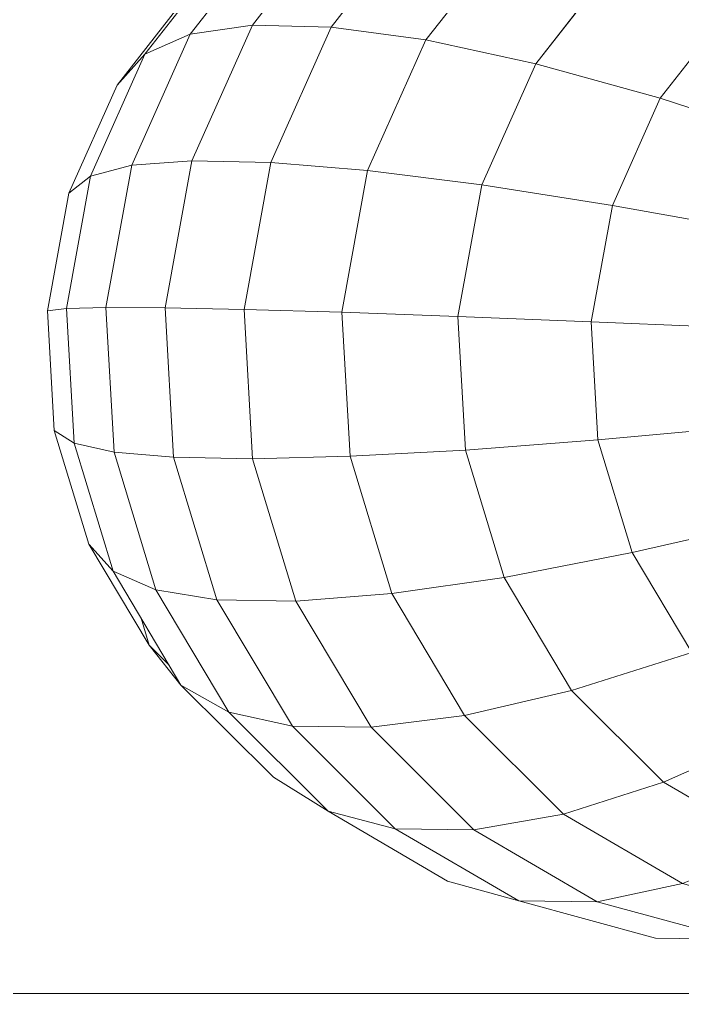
# Model space of a CAD drawing. Header units: inches. Extents: x -827 to 154, y -802 to 207.
# Drawn here: x -730.749 to -729.94, y 43.416 to 44.604 of the extents above; entities that cross this region are included whole.
import ezdxf

# ---------------------------------------------------------------- set-up
doc = ezdxf.new("R2010")
doc.units = ezdxf.units.IN
doc.header["$MEASUREMENT"] = 0
doc.layers.add('DrillPressTable _1__skp', color=8, linetype='Continuous', lineweight=9)
doc.layers.add('Layer0', color=7, linetype='Continuous', lineweight=9)

# ---------------------------------------------------------------- blocks, each defined once
blk = doc.blocks.new('DrillPressTable _1__skp_76-402119-Level 1')
at = {"layer": 'Layer0'}
blk.add_line((0.5, 24), (0.5, 15.1356), dxfattribs=at)
blk.add_line((0.5, 24), (0.5, 15.1356), dxfattribs=at)
blk = doc.blocks.new('DrillPressTable _1__skp_69-402112-Level 1')
blk.add_blockref('DrillPressTable _1__skp_76-402119-Level 1', (-0.5, 0))
blk = doc.blocks.new('DrillPressTable _1__skp_62-402105-Level 1')
blk.add_blockref('DrillPressTable _1__skp_69-402112-Level 1', (13.7863, 0))
blk = doc.blocks.new('DrillPressTable _1__skp_27-402070-Level 1')
at = {"layer": 'Layer0'}
for p, q in [((2.4891, 0.8037), (2.5992, 0.663)), ((2.5992, 0.663), (2.4891, 0.8037)), ((2.6954, 0.6654), (2.5852, 0.8062)), ((2.6954, 0.6654), (2.5852, 0.8062)), ((2.7713, 0.6543), (2.6648, 0.7904)), ((2.6648, 0.7904), (2.7713, 0.6543)), ((2.3774, 0.783), (2.4836, 0.6473)), ((2.4836, 0.6473), (2.3774, 0.783)), ((2.8265, 0.6299), (2.7273, 0.7566)), ((2.7273, 0.7566), (2.8265, 0.6299)), ((2.2509, 0.7442), (2.3494, 0.6183)), ((2.3494, 0.6183), (2.2509, 0.7442)), ((2.8604, 0.5923), (2.7723, 0.7049)), ((2.7723, 0.7049), (2.8604, 0.5923)), ((2.1104, 0.6877), (2.1976, 0.5763)), ((2.1976, 0.5763), (2.1104, 0.6877)), ((2.5992, 0.663), (2.4836, 0.6473)), ((2.4836, 0.6473), (2.5992, 0.663)), ((2.6954, 0.6654), (2.5992, 0.663)), ((2.5992, 0.663), (2.6954, 0.6654)), ((2.5992, 0.663), (2.6729, 0.4978)), ((2.6729, 0.4978), (2.5992, 0.663)), ((2.6954, 0.6654), (2.7713, 0.6543)), ((2.7713, 0.6543), (2.6954, 0.6654)), ((2.7691, 0.5), (2.6954, 0.6654)), ((2.7691, 0.5), (2.6954, 0.6654)), ((2.7713, 0.6543), (2.8265, 0.6299)), ((2.8265, 0.6299), (2.7713, 0.6543)), ((2.8426, 0.4944), (2.7713, 0.6543)), ((2.7713, 0.6543), (2.8426, 0.4944)), ((2.4836, 0.6473), (2.3494, 0.6183)), ((2.3494, 0.6183), (2.4836, 0.6473)), ((2.4836, 0.6473), (2.5547, 0.488)), ((2.5547, 0.488), (2.4836, 0.6473)), ((2.3494, 0.6183), (2.1976, 0.5763)), ((2.1976, 0.5763), (2.3494, 0.6183)), ((2.3494, 0.6183), (2.4153, 0.4705)), ((2.4153, 0.4705), (2.3494, 0.6183)), ((2.8265, 0.6299), (2.8604, 0.5923)), ((2.8604, 0.5923), (2.8265, 0.6299)), ((2.8928, 0.4811), (2.8265, 0.6299)), ((2.8265, 0.6299), (2.8928, 0.4811)), ((2.9194, 0.4602), (2.8604, 0.5923)), ((2.8604, 0.5923), (2.9194, 0.4602)), ((2.1976, 0.5763), (2.0293, 0.5215)), ((2.0293, 0.5215), (2.1976, 0.5763)), ((2.1976, 0.5763), (2.2559, 0.4455)), ((2.2559, 0.4455), (2.1976, 0.5763)), ((2.7691, 0.5), (2.6729, 0.4978)), ((2.6729, 0.4978), (2.7691, 0.5)), ((2.7691, 0.5), (2.8426, 0.4944)), ((2.7691, 0.5), (2.8019, 0.3204)), ((2.7691, 0.5), (2.8426, 0.4944)), ((2.8019, 0.3204), (2.7691, 0.5)), ((2.5547, 0.488), (2.4153, 0.4705)), ((2.4153, 0.4705), (2.5547, 0.488)), ((2.6729, 0.4978), (2.5547, 0.488)), ((2.5547, 0.488), (2.6729, 0.4978)), ((2.5547, 0.488), (2.5862, 0.315)), ((2.5862, 0.315), (2.5547, 0.488)), ((2.6729, 0.4978), (2.7056, 0.3185)), ((2.7056, 0.3185), (2.6729, 0.4978)), ((2.8426, 0.4944), (2.8928, 0.4811)), ((2.8928, 0.4811), (2.8426, 0.4944)), ((2.8743, 0.3208), (2.8426, 0.4944)), ((2.8743, 0.3208), (2.8426, 0.4944)), ((2.8928, 0.4811), (2.9194, 0.4602)), ((2.9194, 0.4602), (2.8928, 0.4811)), ((2.9223, 0.3195), (2.8928, 0.4811)), ((2.8928, 0.4811), (2.9223, 0.3195)), ((2.4153, 0.4705), (2.2559, 0.4455)), ((2.2559, 0.4455), (2.4153, 0.4705)), ((2.4153, 0.4705), (2.4446, 0.31)), ((2.4446, 0.31), (2.4153, 0.4705)), ((2.9455, 0.3167), (2.9194, 0.4602)), ((2.9194, 0.4602), (2.9455, 0.3167)), ((2.2559, 0.4455), (2.0777, 0.4131)), ((2.0777, 0.4131), (2.2559, 0.4455)), ((2.2559, 0.4455), (2.2818, 0.3035)), ((2.2818, 0.3035), (2.2559, 0.4455)), ((2.4446, 0.31), (2.2818, 0.3035)), ((2.4446, 0.31), (2.2818, 0.3035)), ((2.4353, 0.1469), (2.4446, 0.31)), ((2.4446, 0.31), (2.4353, 0.1469)), ((2.5862, 0.315), (2.4446, 0.31)), ((2.5862, 0.315), (2.4446, 0.31)), ((2.5762, 0.1393), (2.5862, 0.315)), ((2.5862, 0.315), (2.5762, 0.1393)), ((2.7056, 0.3185), (2.5862, 0.315)), ((2.7056, 0.3185), (2.5862, 0.315)), ((2.7056, 0.3185), (2.6952, 0.1363)), ((2.7056, 0.3185), (2.6952, 0.1363)), ((2.8019, 0.3204), (2.7056, 0.3185)), ((2.7056, 0.3185), (2.8019, 0.3204)), ((2.8019, 0.3204), (2.7915, 0.138)), ((2.7915, 0.138), (2.8019, 0.3204)), ((2.8743, 0.3208), (2.8019, 0.3204)), ((2.8019, 0.3204), (2.8743, 0.3208)), ((2.8743, 0.3208), (2.8642, 0.1444)), ((2.8642, 0.1444), (2.8743, 0.3208)), ((2.8743, 0.3208), (2.9223, 0.3195)), ((2.8743, 0.3208), (2.9223, 0.3195)), ((2.9223, 0.3195), (2.9129, 0.1554)), ((2.9129, 0.1554), (2.9223, 0.3195)), ((2.9223, 0.3195), (2.9455, 0.3167)), ((2.9223, 0.3195), (2.9455, 0.3167)), ((2.9455, 0.3167), (2.9372, 0.1709)), ((2.9372, 0.1709), (2.9455, 0.3167)), ((2.2818, 0.3035), (2.0991, 0.2955)), ((2.2818, 0.3035), (2.0991, 0.2955)), ((2.2736, 0.1592), (2.2818, 0.3035)), ((2.2818, 0.3035), (2.2736, 0.1592)), ((2.0923, 0.176), (2.2736, 0.1592)), ((2.2736, 0.1592), (2.0923, 0.176)), ((2.9372, 0.1709), (2.895, 0.032)), ((2.895, 0.032), (2.9372, 0.1709)), ((2.9372, 0.1709), (2.9129, 0.1554)), ((2.9129, 0.1554), (2.9372, 0.1709)), ((2.2317, 0.0217), (2.2736, 0.1592)), ((2.2736, 0.1592), (2.2317, 0.0217)), ((2.2736, 0.1592), (2.4353, 0.1469)), ((2.4353, 0.1469), (2.2736, 0.1592)), ((2.9129, 0.1554), (2.8642, 0.1444)), ((2.8642, 0.1444), (2.9129, 0.1554)), ((2.9129, 0.1554), (2.8654, -0.001)), ((2.8654, -0.001), (2.9129, 0.1554)), ((2.388, -0.0085), (2.4353, 0.1469)), ((2.4353, 0.1469), (2.388, -0.0085)), ((2.4353, 0.1469), (2.5762, 0.1393)), ((2.5762, 0.1393), (2.4353, 0.1469)), ((2.8642, 0.1444), (2.7915, 0.138)), ((2.7915, 0.138), (2.8642, 0.1444)), ((2.8642, 0.1444), (2.8131, -0.0237)), ((2.8131, -0.0237), (2.8642, 0.1444)), ((2.5252, -0.0282), (2.5762, 0.1393)), ((2.5762, 0.1393), (2.5252, -0.0282)), ((2.5762, 0.1393), (2.6952, 0.1363)), ((2.6952, 0.1363), (2.5762, 0.1393)), ((2.6952, 0.1363), (2.6424, -0.0374)), ((2.6952, 0.1363), (2.6424, -0.0374)), ((2.7915, 0.138), (2.6952, 0.1363)), ((2.6952, 0.1363), (2.7915, 0.138)), ((2.7915, 0.138), (2.7386, -0.0359)), ((2.7386, -0.0359), (2.7915, 0.138)), ((2.0577, 0.062), (2.2317, 0.0217)), ((2.2317, 0.0217), (2.0577, 0.062)), ((2.895, 0.032), (2.8214, -0.0913)), ((2.8214, -0.0913), (2.895, 0.032)), ((2.895, 0.032), (2.8654, -0.001)), ((2.8654, -0.001), (2.895, 0.032)), ((2.159, -0.1004), (2.2317, 0.0217)), ((2.2317, 0.0217), (2.159, -0.1004)), ((2.2317, 0.0217), (2.388, -0.0085)), ((2.388, -0.0085), (2.2317, 0.0217)), ((2.3058, -0.1464), (2.388, -0.0085)), ((2.388, -0.0085), (2.3058, -0.1464)), ((2.388, -0.0085), (2.5252, -0.0282)), ((2.5252, -0.0282), (2.388, -0.0085)), ((2.8654, -0.001), (2.7826, -0.1399)), ((2.7826, -0.1399), (2.8654, -0.001)), ((2.8654, -0.001), (2.8131, -0.0237)), ((2.8131, -0.0237), (2.8654, -0.001)), ((2.8131, -0.0237), (2.7241, -0.173)), ((2.7241, -0.173), (2.8131, -0.0237)), ((2.8131, -0.0237), (2.7386, -0.0359)), ((2.7386, -0.0359), (2.8131, -0.0237)), ((2.4366, -0.1769), (2.5252, -0.0282)), ((2.5252, -0.0282), (2.4366, -0.1769)), ((2.5252, -0.0282), (2.6424, -0.0374)), ((2.6424, -0.0374), (2.5252, -0.0282)), ((2.6424, -0.0374), (2.5505, -0.1915)), ((2.6424, -0.0374), (2.5505, -0.1915)), ((2.7386, -0.0359), (2.6424, -0.0374)), ((2.6424, -0.0374), (2.7386, -0.0359)), ((2.7386, -0.0359), (2.6466, -0.1902)), ((2.6466, -0.1902), (2.7386, -0.0359)), ((2.8313, -0.0582), (2.8214, -0.0913)), ((2.8214, -0.0913), (2.8313, -0.0582)), ((2.8214, -0.0913), (2.7826, -0.1399)), ((2.7826, -0.1399), (2.8214, -0.0913)), ((2.8214, -0.0913), (2.797, -0.1157)), ((2.797, -0.1157), (2.8214, -0.0913)), ((2.159, -0.1004), (2.3058, -0.1464)), ((2.3058, -0.1464), (2.159, -0.1004)), ((2.7826, -0.1399), (2.6698, -0.2525)), ((2.7826, -0.1399), (2.6698, -0.2525)), ((2.7826, -0.1399), (2.7241, -0.173)), ((2.7826, -0.1399), (2.7241, -0.173)), ((2.1937, -0.2583), (2.3058, -0.1464)), ((2.3058, -0.1464), (2.1937, -0.2583)), ((2.3058, -0.1464), (2.4366, -0.1769)), ((2.4366, -0.1769), (2.3058, -0.1464)), ((2.3158, -0.2975), (2.4366, -0.1769)), ((2.4366, -0.1769), (2.3158, -0.2975)), ((2.4366, -0.1769), (2.5505, -0.1915)), ((2.5505, -0.1915), (2.4366, -0.1769)), ((2.6029, -0.294), (2.7241, -0.173)), ((2.7241, -0.173), (2.6029, -0.294)), ((2.7241, -0.173), (2.6466, -0.1902)), ((2.7241, -0.173), (2.6466, -0.1902)), ((2.0598, -0.1994), (2.1937, -0.2583)), ((2.1937, -0.2583), (2.0598, -0.1994)), ((2.4253, -0.3165), (2.5505, -0.1915)), ((2.5505, -0.1915), (2.4253, -0.3165)), ((2.5212, -0.3154), (2.6466, -0.1902)), ((2.6466, -0.1902), (2.5212, -0.3154)), ((2.6466, -0.1902), (2.5505, -0.1915)), ((2.6466, -0.1902), (2.5505, -0.1915)), ((2.0588, -0.3371), (2.1937, -0.2583)), ((2.1937, -0.2583), (2.0588, -0.3371)), ((2.1937, -0.2583), (2.3158, -0.2975)), ((2.3158, -0.2975), (2.1937, -0.2583)), ((2.6029, -0.294), (2.6698, -0.2525)), ((2.6698, -0.2525), (2.6029, -0.294)), ((2.4571, -0.3791), (2.6029, -0.294)), ((2.6029, -0.294), (2.4571, -0.3791)), ((2.5212, -0.3154), (2.6029, -0.294)), ((2.6029, -0.294), (2.5212, -0.3154)), ((2.1705, -0.3823), (2.3158, -0.2975)), ((2.3158, -0.2975), (2.1705, -0.3823)), ((2.3158, -0.2975), (2.4253, -0.3165)), ((2.4253, -0.3165), (2.3158, -0.2975)), ((2.2746, -0.4045), (2.4253, -0.3165)), ((2.4253, -0.3165), (2.2746, -0.4045)), ((2.3704, -0.4034), (2.5212, -0.3154)), ((2.5212, -0.3154), (2.3704, -0.4034)), ((2.4253, -0.3165), (2.5212, -0.3154)), ((2.5212, -0.3154), (2.4253, -0.3165)), ((2.0588, -0.3371), (2.1705, -0.3823)), ((2.3704, -0.4034), (2.4571, -0.3791)), ((2.4571, -0.3791), (2.3704, -0.4034)), ((2.0097, -0.4261), (2.1705, -0.3823)), ((2.1705, -0.3823), (2.2746, -0.4045)), ((2.2746, -0.4045), (2.1705, -0.3823)), ((2.2035, -0.4489), (2.3704, -0.4034)), ((2.3704, -0.4034), (2.2035, -0.4489)), ((2.2746, -0.4045), (2.3704, -0.4034)), ((2.3704, -0.4034), (2.2746, -0.4045)), ((2.1079, -0.4499), (2.2746, -0.4045)), ((2.2746, -0.4045), (2.1079, -0.4499)), ((2.1079, -0.4499), (2.2035, -0.4489)), ((2.2035, -0.4489), (2.1079, -0.4499))]:
    blk.add_line(p, q, dxfattribs=at)
blk = doc.blocks.new('DrillPressTable _1__skp_26-402069-Level 1')
at = {"extrusion": (0, 0, -1)}
blk.add_blockref('DrillPressTable _1__skp_27-402070-Level 1', (-2.9455, 0.7506), dxfattribs=at)
blk = doc.blocks.new('DrillPressTable _1__skp_3-402046-Level 1')
blk.add_blockref('DrillPressTable _1__skp_26-402069-Level 1', (0.3888, 8.3514))
blk = doc.blocks.new('DrillPressTable _1__skp_2-402045-Level 1')
blk.add_blockref('DrillPressTable _1__skp_3-402046-Level 1', (1.9576, 0.5283))
blk = doc.blocks.new('DrillPressTable _1__skp_1-402044-Level 1')
blk.add_blockref('DrillPressTable _1__skp_62-402105-Level 1', (118.8142, 152.93))
at = {"rotation": 270.0000000000001}
blk.add_blockref('DrillPressTable _1__skp_2-402045-Level 1', (123.4866, 172.5737), dxfattribs=at)
blk = doc.blocks.new('DrillPressTable _1__skp-401998-Level 1')
blk.add_blockref('DrillPressTable _1__skp_1-402044-Level 1', (0, 0))

msp = doc.modelspace()

# ---------------------------------------------------------------- block references
at = {"layer": 'DrillPressTable _1__skp', "color": 7, "rotation": 89.99999999999967}
msp.add_blockref('DrillPressTable _1__skp-401998-Level 1', (-560.487909, -89.184773), dxfattribs=at)

doc.saveas('drawing.dxf')
